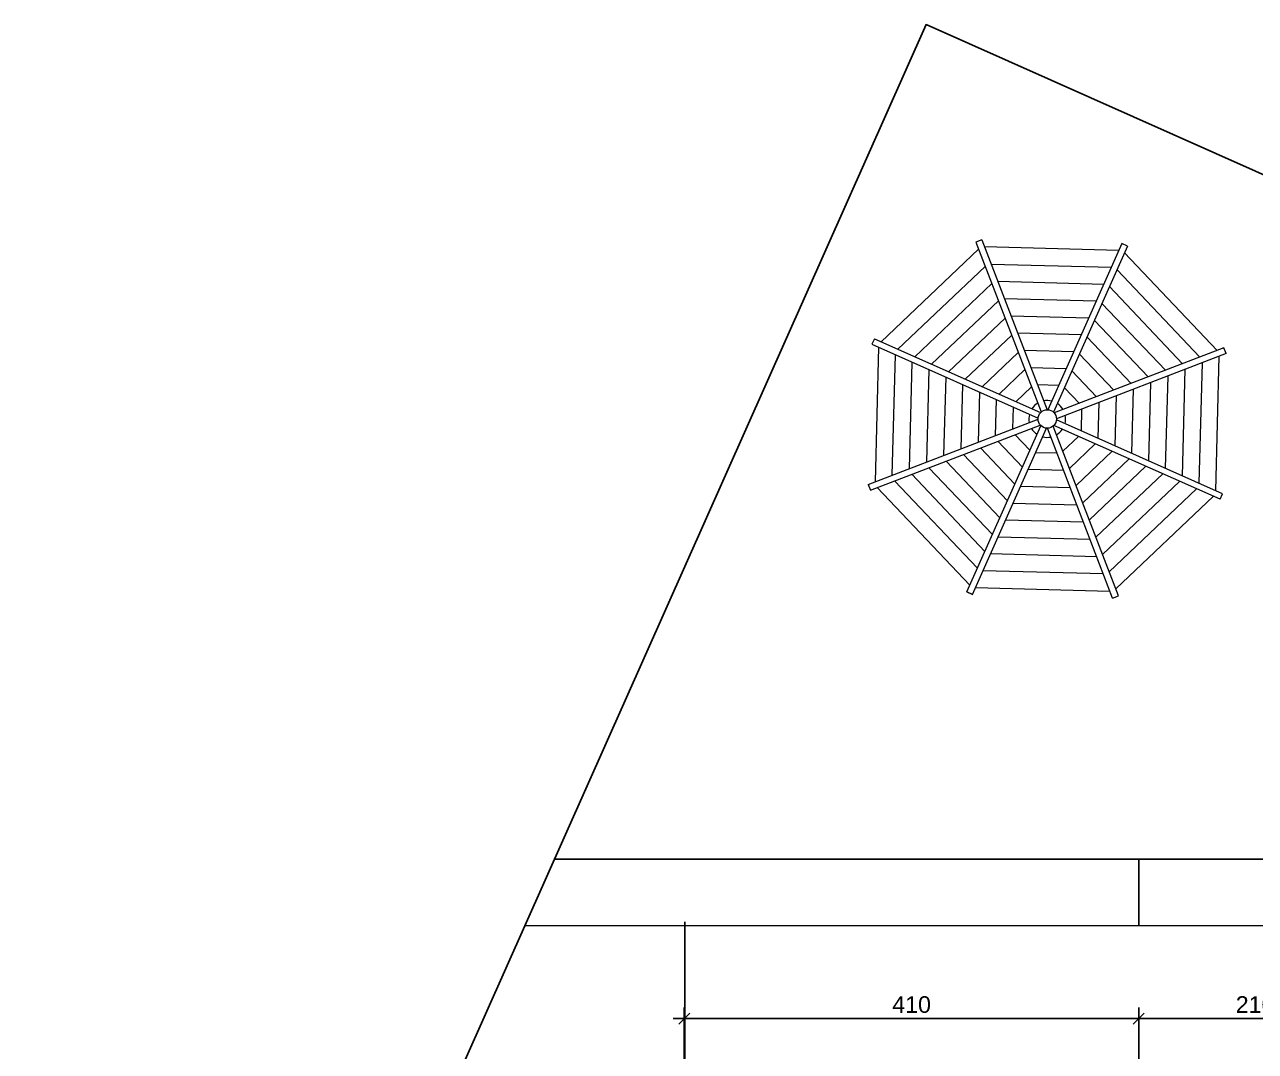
# Model space of a CAD drawing. Header units: inches. Extents: x -422522 to 22891, y -2973 to 414515.
# Drawn here: x 16447 to 17558, y 8849 to 9775 of the extents above; entities that cross this region are included whole.
import ezdxf

# ---------------------------------------------------------------- set-up
doc = ezdxf.new("R2010")
doc.units = ezdxf.units.IN
doc.header["$MEASUREMENT"] = 0
doc.layers.get('0').update_dxf_attribs({"lineweight": 25})
doc.layers.add('ARREDAMENTO', color=8, linetype='Continuous', lineweight=18)
doc.styles.get("Standard").update_dxf_attribs({"font": 'Arial.ttf'})
doc.dimstyles.get("Standard").update_dxf_attribs({"dimtxt": 15, "dimasz": 10, "dimexe": 10, "dimexo": 10, "dimgap": 5, "dimtad": 2, "dimtih": 1, "dimtoh": 1, "dimdec": 0, "dimzin": 0, "dimdsep": 46, "dimtxsty": 'Standard', "dimblk": 'OBLIQUE', "dimblk1": 'OBLIQUE', "dimblk2": 'OBLIQUE', "dimcen": 0.09, "dimdle": 10, "dimadec": 0, "dimazin": 0, "dimtfac": 1, "dimtdec": 0, "dimtofl": 0, "dimtmove": 0, "dimatfit": 3, "dimldrblk": 'OBLIQUE', "dimfxl": 1, "dimtolj": 1, "dimtzin": 0, "dimarcsym": 0})

# ---------------------------------------------------------------- blocks, each defined once
blk = doc.blocks.new('_Oblique')
at = {"color": 0, "linetype": 'ByBlock', "lineweight": -2}
blk.add_line((-0.5, -0.5), (0.5, 0.5), dxfattribs=at)
blk = doc.blocks.new('*D47')
at = {"color": 0, "lineweight": -2, "transparency": 16777216}
for p, q in [((17042.3, 8822.1), (17042.3, 8888.1)), ((17452.4, 8822.1), (17452.4, 8888.1)), ((17032.3, 8878.1), (17462.4, 8878.1))]:
    blk.add_line(p, q, dxfattribs=at)
at = {"layer": 'Defpoints', "color": 0, "transparency": 16777216}
for p in [(17452.4, 8878.1), (17042.3, 8812.1), (17452.4, 8812.1)]:
    blk.add_point(p, dxfattribs=at)
at = {"color": 0, "lineweight": -2, "transparency": 16777216, "xscale": 10, "yscale": 10, "zscale": 10, "rotation": 180}
blk.add_blockref('_Oblique', (17042.3, 8878.1), dxfattribs=at)
at = {"color": 0, "lineweight": -2, "transparency": 16777216, "xscale": 10, "yscale": 10, "zscale": 10}
blk.add_blockref('_Oblique', (17452.4, 8878.1), dxfattribs=at)
at = {"color": 0, "transparency": 16777216, "insert": (17247.4, 8890.7), "char_height": 15, "attachment_point": 5}
blk.add_mtext('\\A1;410', dxfattribs=at)
blk = doc.blocks.new('*D48')
at = {"color": 0, "lineweight": -2, "transparency": 16777216}
for p, q in [((17452.4, 8822.2), (17452.4, 8888.1)), ((17662.4, 8822.1), (17662.4, 8888.1)), ((17442.4, 8878.1), (17672.4, 8878.1))]:
    blk.add_line(p, q, dxfattribs=at)
at = {"layer": 'Defpoints', "color": 0, "transparency": 16777216}
for p in [(17662.4, 8878.1), (17452.4, 8812.2), (17662.4, 8812.1)]:
    blk.add_point(p, dxfattribs=at)
at = {"color": 0, "lineweight": -2, "transparency": 16777216, "xscale": 10, "yscale": 10, "zscale": 10, "rotation": 180}
blk.add_blockref('_Oblique', (17452.4, 8878.1), dxfattribs=at)
at = {"color": 0, "lineweight": -2, "transparency": 16777216, "xscale": 10, "yscale": 10, "zscale": 10}
blk.add_blockref('_Oblique', (17662.4, 8878.1), dxfattribs=at)
at = {"color": 0, "transparency": 16777216, "insert": (17557.4, 8890.7), "char_height": 15, "attachment_point": 5}
blk.add_mtext('\\A1;210', dxfattribs=at)

msp = doc.modelspace()

# ---------------------------------------------------------------- linework, layer by layer
for p, q in [((18952.7, 9021.6), (16925.2, 9022.1)), ((17452.4, 8962), (17452.5, 9022)), ((19087.6, 8961.6), (16898.5, 8962.1))]:
    msp.add_line(p, q)
at = {"color": 1}
msp.add_line((17042.9, 8965.3), (17042.9, 8422.5), dxfattribs=at)
msp.add_lwpolyline([(16447, 7948), (18274.1, 7134.5), (19087.6, 8961.6), (17260.5, 9775.1)], close=True)
at = {"layer": 'ARREDAMENTO', "linetype": 'Continuous'}
for p, q in [((17310.7, 9580.7), (17305.5, 9578.7)), ((17305.5, 9578.7), (17364.4, 9425.5)), ((17310.7, 9580.7), (17369.6, 9427.5)), ((17434.5, 9571.3), (17313.1, 9574.5)), ((17437.2, 9577.4), (17370.4, 9427.4)), ((17442.3, 9575.1), (17375.5, 9425.2)), ((17442.3, 9575.1), (17437.2, 9577.4)), ((17307.9, 9572.5), (17219.9, 9488.9)), ((17523.1, 9481), (17439.5, 9569)), ((17235.1, 9482.1), (17313.9, 9556.9)), ((17319.1, 9558.9), (17427.7, 9556.1)), ((17432.8, 9553.8), (17507.6, 9475)), ((17250.3, 9475.4), (17319.9, 9541.4)), ((17325.1, 9543.4), (17420.9, 9540.9)), ((17426, 9538.6), (17492, 9469)), ((17265.5, 9468.6), (17325.8, 9525.9)), ((17331, 9527.8), (17414.2, 9525.7)), ((17419.2, 9523.4), (17476.5, 9463.1)), ((17280.7, 9461.8), (17331.8, 9510.3)), ((17337, 9512.3), (17407.4, 9510.5)), ((17412.5, 9508.2), (17460.9, 9457.1)), ((17342.9, 9496.8), (17400.6, 9495.3)), ((17213.8, 9491.6), (17211.5, 9486.6)), ((17211.5, 9486.6), (17361.5, 9419.8)), ((17213.8, 9491.6), (17363.7, 9424.9)), ((17295.9, 9455.1), (17337.8, 9494.8)), ((17405.7, 9493), (17445.4, 9451.2)), ((17217.6, 9483.9), (17214.5, 9362.5)), ((17230, 9368.5), (17232.8, 9477.1)), ((17311.1, 9448.3), (17343.7, 9479.2)), ((17348.9, 9481.2), (17393.9, 9480.1)), ((17529.3, 9483.4), (17376.1, 9424.6)), ((17531.3, 9478.2), (17378.1, 9419.4)), ((17398.9, 9477.8), (17429.9, 9445.2)), ((17521.9, 9354.5), (17525.1, 9475.8)), ((17531.3, 9478.2), (17529.3, 9483.4)), ((17245.5, 9374.4), (17248, 9470.3)), ((17261.1, 9380.4), (17263.3, 9463.5)), ((17326.3, 9441.5), (17349.7, 9463.7)), ((17354.9, 9465.7), (17387.1, 9464.8)), ((17494, 9463.9), (17491.5, 9368)), ((17509.5, 9469.8), (17506.7, 9361.2)), ((17276.6, 9386.4), (17278.5, 9456.8)), ((17392.1, 9462.6), (17414.3, 9439.2)), ((17462.9, 9451.9), (17461.1, 9381.5)), ((17478.5, 9457.9), (17476.3, 9374.8)), ((17292.2, 9392.3), (17293.7, 9450)), ((17307.7, 9398.3), (17308.9, 9443.2)), ((17341.5, 9434.8), (17355.7, 9448.2)), ((17360.8, 9450.2), (17380.3, 9449.6)), ((17385.4, 9447.4), (17398.8, 9433.3)), ((17447.4, 9446), (17445.9, 9388.3)), ((17323.2, 9404.3), (17324.1, 9436.5)), ((17338.8, 9410.2), (17339.3, 9429.7)), ((17416.3, 9434), (17415.5, 9401.8)), ((17431.9, 9440), (17430.7, 9395.1)), ((17208.2, 9360.1), (17361.5, 9418.9)), ((17528, 9351.7), (17378.1, 9418.5)), ((17400.8, 9428.1), (17400.3, 9408.6)), ((17210.2, 9354.9), (17363.4, 9413.7)), ((17297.3, 9263.2), (17364, 9413.1)), ((17302.4, 9260.9), (17369.1, 9410.9)), ((17428.8, 9257.6), (17370, 9410.8)), ((17434, 9259.6), (17375.2, 9412.8)), ((17525.8, 9346.7), (17375.8, 9413.4)), ((17347.4, 9375.7), (17325.2, 9399.1)), ((17354.2, 9390.9), (17340.8, 9405)), ((17398, 9403.5), (17383.9, 9390.1)), ((17413.2, 9396.8), (17389.8, 9374.6)), ((17333.9, 9345.3), (17294.1, 9387.1)), ((17340.6, 9360.5), (17309.7, 9393.1)), ((17378.7, 9388.2), (17359.2, 9388.7)), ((17428.4, 9390), (17395.8, 9359.1)), ((17320.3, 9314.9), (17263.1, 9375.2)), ((17327.1, 9330.1), (17278.6, 9381.2)), ((17443.6, 9383.2), (17401.8, 9343.5)), ((17458.8, 9376.5), (17407.7, 9328)), ((17306.8, 9284.5), (17232, 9363.3)), ((17313.5, 9299.7), (17247.5, 9369.3)), ((17384.7, 9372.6), (17352.5, 9373.5)), ((17474, 9369.7), (17413.7, 9312.4)), ((17489.2, 9362.9), (17419.7, 9296.9)), ((17208.2, 9360.1), (17210.2, 9354.9)), ((17216.4, 9357.3), (17300, 9269.3)), ((17390.6, 9357.1), (17345.7, 9358.3)), ((17504.4, 9356.2), (17425.6, 9281.4)), ((17525.8, 9346.7), (17528, 9351.7)), ((17396.6, 9341.5), (17338.9, 9343)), ((17431.6, 9265.8), (17519.7, 9349.4)), ((17402.6, 9326), (17332.2, 9327.8)), ((17408.5, 9310.5), (17325.4, 9312.6)), ((17414.5, 9294.9), (17318.6, 9297.4)), ((17420.5, 9279.4), (17311.8, 9282.2)), ((17302.4, 9260.9), (17297.3, 9263.2)), ((17297.3, 9263.2), (17302.4, 9260.9)), ((17305.1, 9267), (17426.4, 9263.8)), ((17428.8, 9257.6), (17434, 9259.6))]:
    msp.add_line(p, q, dxfattribs=at)
msp.add_circle((17369.8, 9419.2), 8.32, dxfattribs=at)
for start, end in [(120.594, 146.4055), (75.594, 101.4055), (30.5941, 56.4056), (165.594, 191.4056), (345.5941, 11.4055), (210.594, 236.4055), (300.594, 326.4057), (255.5941, 281.4055)]:
    msp.add_arc((17369.8, 9419.2), 16.6, start, end, dxfattribs=at)

# ---------------------------------------------------------------- dimensions: what is measured, and where the dimension line sits
at = {"color": 2}
for base, p1, p2, picture, middle in [((17452.4, 8878.1), (17042.3, 8812.1), (17452.4, 8812.1), '*D47', (17247.4, 8890.7)), ((17662.4, 8878.1), (17452.4, 8812.2), (17662.4, 8812.1), '*D48', (17557.4, 8890.7))]:
    dim = msp.add_linear_dim(base=base, p1=p1, p2=p2, dimstyle='Standard', dxfattribs=at)
    dim.commit()
    dim.dimension.update_dxf_attribs({"geometry": picture, "text_midpoint": middle})

doc.saveas('drawing.dxf')
